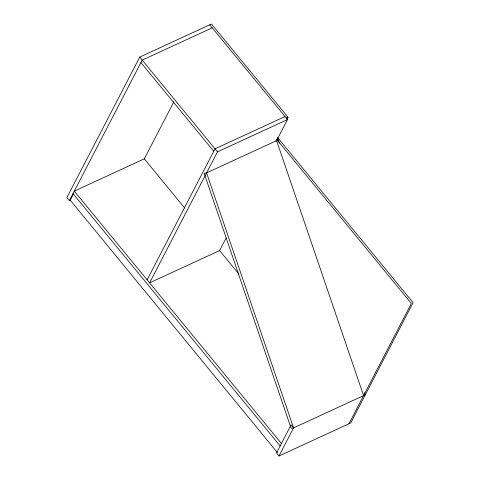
<?xml version="1.0" encoding="UTF-8"?>
<svg xmlns="http://www.w3.org/2000/svg" width="480" height="480" viewBox="0 0 480 480"><rect width="100%" height="100%" fill="white"/><g stroke="black" fill="none" stroke-linecap="round" stroke-linejoin="round"><path stroke-width="0.72" d="M286.986 119.244L288.024 117.246L211.488 24L139.728 57.09L66.9 197.586L69.378 200.604L70.734 199.974M69.378 200.604L142.2 60.108L212.214 27.822M73.56 193.812L70.254 200.202L277.398 452.58M144.222 158.994L173.904 101.73M147.114 279.84L215.022 148.83L285.036 116.544M209.742 24.81L287.508 119.556L217.494 151.842L149.586 282.858L219.6 250.572L226.146 237.936M276.132 141.504L287.508 119.556M276.582 140.634L206.574 172.92L204.126 173.244L291.114 428.226L293.562 427.902L291.09 424.884L276.522 452.988L279 456L293.562 427.902L365.322 394.806L364.602 392.682M349.008 423.714L411.348 303.45L276.732 139.44M286.272 118.05L288.024 117.246M279 456L350.76 422.91L413.1 302.646L277.536 137.478M139.728 57.09L217.494 151.842M140.928 62.568L213.75 151.29M184.686 208.038L144.306 158.832L74.292 191.118L281.436 443.502M219.372 250.296L238.848 274.026M73.02 193.578L280.164 445.962M277.776 138.186L279.468 143.148M276.27 139.704L363.576 395.616M206.574 172.92L293.562 427.902"/></g></svg>
